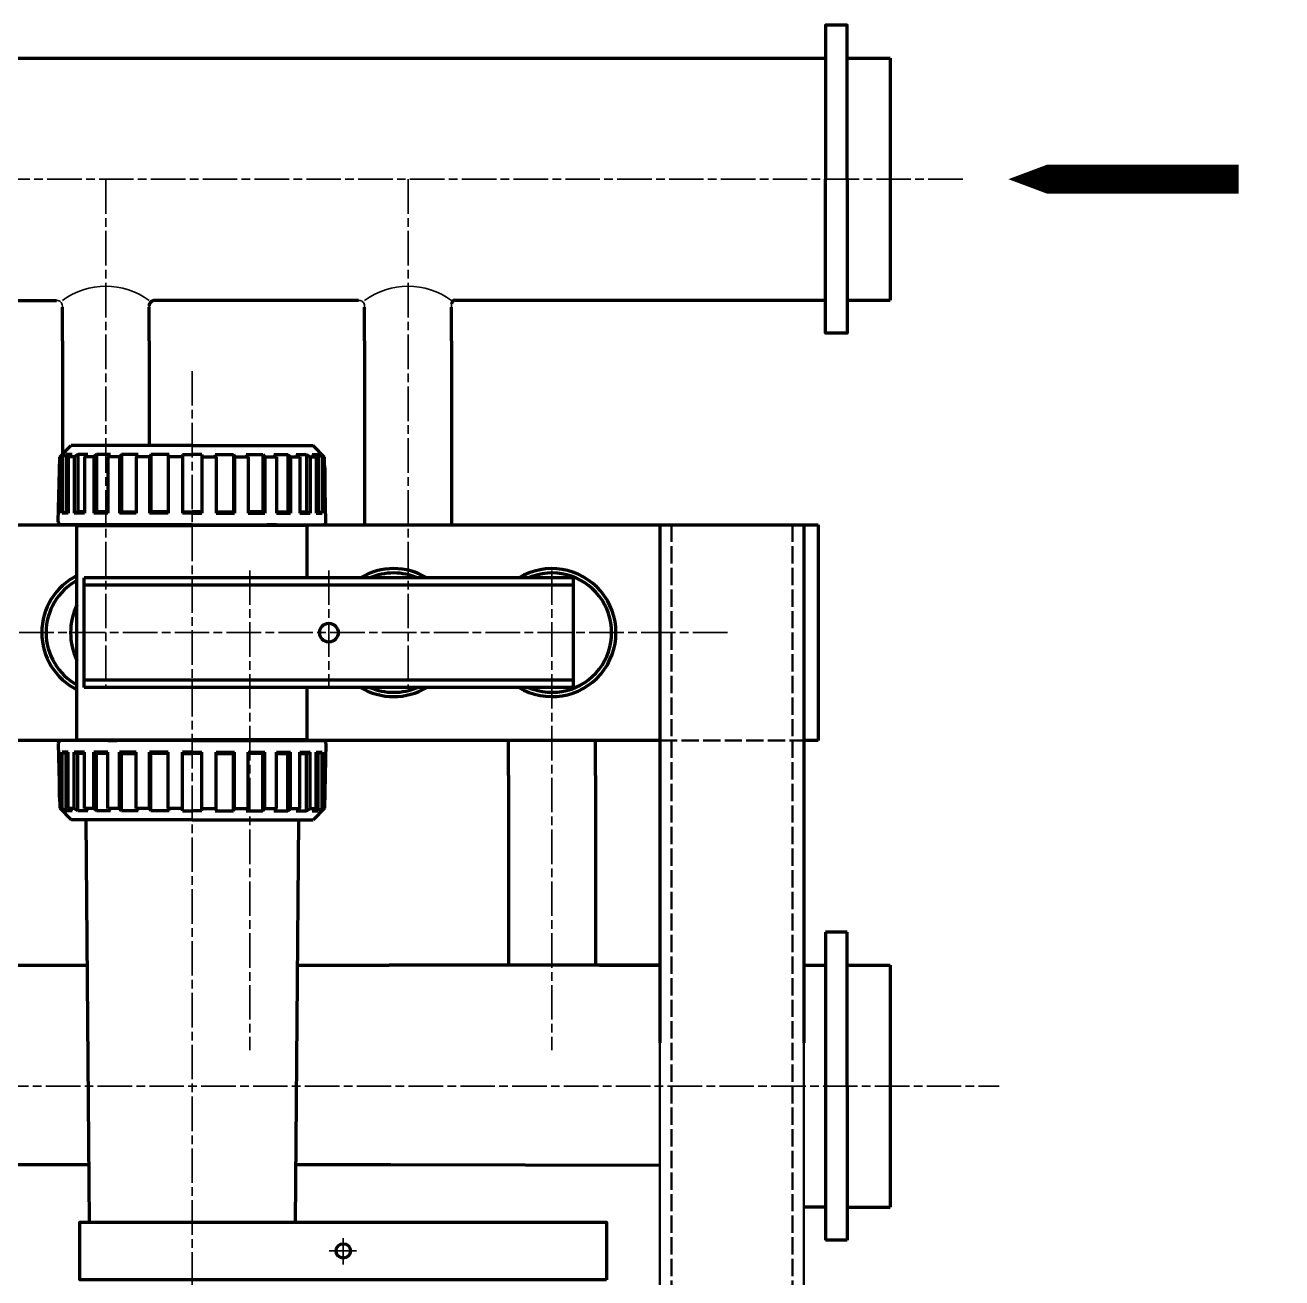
# Model space of a CAD drawing. Header units: millimetres. Extents: x -48 to 5523, y -114 to 5147.
# Drawn here: x 2235 to 3108, y 4158 to 5028 of the extents above; entities that cross this region are included whole.
import ezdxf

# ---------------------------------------------------------------- set-up
doc = ezdxf.new("R2010")
doc.units = ezdxf.units.MM
doc.linetypes.add('ACAD_ISO02W100', pattern=[15, 12, -3])
doc.linetypes.add('ACAD_ISO08W100', pattern=[36, 24, -3, 6, -3])
for name, color, linetype, lineweight in [('AM_0', 7, 'Continuous', 50), ('M_EQUIP_E3', 3, 'Continuous', 35), ('M_EQUIP_E5', 2, 'ACAD_ISO02W100', 50), ('M_EQUIP_E7', 7, 'Continuous', 70)]:
    doc.layers.add(name, color=color, linetype=linetype, lineweight=lineweight)

msp = doc.modelspace()

# ---------------------------------------------------------------- linework, layer by layer
at = {"layer": 'AM_0'}
for p, q in [((2676.21, 4320.88), (2676.21, 4150.88)), ((2776.21, 4320.88), (2776.21, 4150.88))]:
    msp.add_line(p, q, dxfattribs=at)
at = {"layer": 'Defpoints', "color": 0, "linetype": 'ByBlock'}
for p in [(2435.21, 4735.88), (2277.21, 4726.91)]:
    msp.add_point(p, dxfattribs=at)
at = {"layer": 'M_EQUIP_E3', "linetype": 'ACAD_ISO08W100'}
msp.add_line((2886.56, 4920.92), (1243.15, 4920.92), dxfattribs=at)
at = {"layer": 'M_EQUIP_E3', "color": 3, "linetype": 'ACAD_ISO08W100', "lineweight": 35}
for p, q in [((2291.21, 4920.91), (2291.21, 4568.17)), ((2501.21, 4920.91), (2501.21, 4568.17)), ((2351.21, 4787.6), (2351.21, 3304.22)), ((2391.21, 4649.09), (2391.21, 4315.84)), ((2446.21, 4649.09), (2446.21, 4568.17)), ((2601.21, 4649.09), (2601.21, 4315.84)), ((2723.1, 4605.88), (1442.37, 4605.88)), ((1241.55, 4290.84), (2911.87, 4290.84)), ((2456.21, 4166.84), (2456.21, 4185.11)), ((2465.34, 4176.38), (2446.36, 4176.38))]:
    msp.add_line(p, q, dxfattribs=at)
at = {"layer": 'M_EQUIP_E5', "color": 2, "linetype": 'ACAD_ISO02W100', "lineweight": 50}
for p, q in [((2684.21, 4680.88), (2684.21, 4150.88)), ((2768.21, 4680.88), (2768.21, 4150.88)), ((2676.21, 4530.88), (2776.21, 4530.88))]:
    msp.add_line(p, q, dxfattribs=at)
at = {"layer": 'M_EQUIP_E7', "color": 7, "linetype": 'Continuous', "lineweight": 70}
for p, q in [((1324.13, 5005.06), (2791.21, 5005.09)), ((2806.21, 5005.09), (2836.21, 5005.09)), ((2113.86, 4836.76), (2257.06, 4836.73)), ((2261.06, 4808.61), (2261.06, 4831.91)), ((2261.06, 4808.61), (2261.06, 4831.91)), ((2321.36, 4808.61), (2321.36, 4831.91)), ((2321.36, 4808.61), (2321.36, 4831.91)), ((2466.87, 4836.73), (2325.36, 4836.73)), ((2466.87, 4836.73), (2325.36, 4836.73)), ((2471.06, 4808.61), (2471.06, 4831.91)), ((2531.36, 4808.61), (2531.36, 4831.91)), ((2533.86, 4836.76), (2791.21, 4836.76)), ((2806.21, 4836.76), (2836.21, 4836.76)), ((1591.21, 4680.88), (2786.21, 4680.88)), ((1626.21, 4680.88), (2776.21, 4680.88)), ((1626.21, 4680.88), (2776.21, 4680.88)), ((2676.21, 4680.88), (2676.21, 4320.88)), ((2776.21, 4680.88), (2776.21, 4320.88)), ((2786.21, 4680.88), (2786.21, 4530.88)), ((2616.21, 4643.88), (2276.21, 4643.88)), ((2276.21, 4567.88), (2276.21, 4643.88)), ((2616.21, 4638.88), (2276.21, 4638.88)), ((2616.21, 4567.88), (2616.21, 4643.88)), ((2616.21, 4572.88), (2276.21, 4572.88)), ((2616.21, 4567.88), (2276.21, 4567.88)), ((2676.21, 4530.88), (1591.21, 4530.88)), ((2271.21, 4530.88), (2236.21, 4530.88)), ((2571.06, 4506.54), (2571.06, 4529.84)), ((2631.36, 4506.54), (2631.36, 4529.84)), ((2786.21, 4530.88), (2776.21, 4530.88)), ((2277.3, 4475.88), (2279.66, 4196.38)), ((2425.13, 4475.88), (2422.76, 4196.38)), ((2214.26, 4374.99), (2278.16, 4374.99)), ((2214.27, 4374.99), (2278.15, 4374.99)), ((2424.26, 4374.99), (2488.16, 4374.99)), ((2424.27, 4374.99), (2488.15, 4374.99)), ((2676.21, 4374.99), (2488.16, 4374.99)), ((2634.27, 4374.99), (2676.21, 4374.99)), ((2776.21, 4374.99), (2791.21, 4374.99)), ((2806.21, 4374.99), (2836.21, 4374.99)), ((2213.1, 4236.38), (2279.32, 4236.38)), ((2213.1, 4236.38), (2279.32, 4236.38)), ((2423.1, 4236.38), (2489.32, 4236.38)), ((2423.1, 4236.38), (2489.32, 4236.38)), ((2489.32, 4236.38), (2676.21, 4235.88)), ((2806.21, 4206.69), (2836.21, 4206.69))]:
    msp.add_line(p, q, dxfattribs=at)
at = {"layer": 'M_EQUIP_E7'}
for p, q in [((2836.21, 5005.09), (2836.21, 4836.76)), ((2261.06, 4808.61), (2261.11, 4729.77)), ((2321.36, 4808.61), (2321.36, 4735.88)), ((2471.06, 4808.61), (2471.06, 4680.88)), ((2531.36, 4808.61), (2531.36, 4680.88)), ((2571.06, 4506.54), (2571.06, 4374.99)), ((2631.36, 4506.54), (2631.36, 4374.99)), ((2836.21, 4374.99), (2836.21, 4206.69)), ((2791.21, 4206.69), (2776.21, 4206.69))]:
    msp.add_line(p, q, dxfattribs=at)
at = {"layer": 'M_EQUIP_E7', "lineweight": 35}
for p, q in [((2261.06, 4808.61), (2261.06, 4832.73)), ((2321.36, 4808.61), (2321.36, 4832.73)), ((2471.06, 4808.61), (2471.06, 4832.73)), ((2531.36, 4808.61), (2531.36, 4834.26)), ((2571.06, 4506.54), (2571.06, 4530.67)), ((2631.36, 4506.54), (2631.36, 4530.88))]:
    msp.add_line(p, q, dxfattribs=at)
at = {"layer": 'M_EQUIP_E7', "linetype": 'Continuous'}
for p, q in [((2259.21, 4727.88), (2267.21, 4735.88)), ((2351.21, 4735.88), (2267.21, 4735.88)), ((2351.21, 4735.88), (2435.21, 4735.88)), ((2443.21, 4727.88), (2435.21, 4735.88)), ((2258.25, 4682.92), (2259.21, 4727.88)), ((2260.93, 4727.95), (2259.28, 4727.95)), ((2260.93, 4727.95), (2263.64, 4729.72)), ((2260.93, 4727.95), (2260.93, 4688.88)), ((2263.64, 4729.72), (2263.64, 4689.91)), ((2267.75, 4729.72), (2263.64, 4729.72)), ((2265.04, 4727.95), (2267.75, 4729.72)), ((2265.04, 4727.95), (2265.04, 4688.88)), ((2269.33, 4727.95), (2265.04, 4727.95)), ((2271.73, 4729.72), (2269.33, 4727.95)), ((2269.33, 4727.95), (2269.33, 4688.88)), ((2271.73, 4729.72), (2271.73, 4689.91)), ((2278.86, 4729.72), (2271.73, 4729.72)), ((2276.45, 4727.95), (2278.86, 4729.72)), ((2276.45, 4727.95), (2276.45, 4688.88)), ((2282.86, 4727.95), (2276.45, 4727.95)), ((2284.81, 4729.72), (2282.86, 4727.95)), ((2282.86, 4727.95), (2282.86, 4688.88)), ((2284.81, 4729.72), (2284.81, 4689.91)), ((2294.51, 4729.72), (2284.81, 4729.72)), ((2292.56, 4727.95), (2294.51, 4729.72)), ((2292.56, 4727.95), (2292.56, 4688.88)), ((2300.7, 4727.95), (2292.56, 4727.95)), ((2302.07, 4729.72), (2300.7, 4727.95)), ((2300.7, 4727.95), (2300.7, 4688.88)), ((2302.07, 4729.72), (2302.07, 4689.91)), ((2313.72, 4729.72), (2302.07, 4729.72)), ((2312.35, 4727.95), (2313.72, 4729.72)), ((2312.35, 4727.95), (2312.35, 4688.88)), ((2321.7, 4727.95), (2312.35, 4727.95)), ((2322.41, 4729.72), (2321.7, 4727.95)), ((2321.7, 4727.95), (2321.7, 4688.88)), ((2335.29, 4729.72), (2322.41, 4729.72)), ((2322.41, 4729.72), (2322.41, 4689.91)), ((2334.58, 4727.95), (2335.29, 4729.72)), ((2334.58, 4727.95), (2334.58, 4688.88)), ((2344.56, 4727.95), (2334.58, 4727.95)), ((2344.56, 4729.72), (2344.56, 4688.88)), ((2344.56, 4729.72), (2351.21, 4729.72)), ((2357.86, 4729.72), (2351.21, 4729.72)), ((2357.86, 4729.72), (2357.86, 4688.88)), ((2357.86, 4727.95), (2367.84, 4727.95)), ((2367.13, 4729.72), (2380.01, 4729.72)), ((2367.84, 4727.95), (2367.13, 4729.72)), ((2367.84, 4727.95), (2367.84, 4688.88)), ((2380.01, 4729.72), (2380.01, 4689.91)), ((2380.01, 4729.72), (2380.72, 4727.95)), ((2380.72, 4727.95), (2380.72, 4688.88)), ((2380.72, 4727.95), (2390.07, 4727.95)), ((2388.7, 4729.72), (2400.35, 4729.72)), ((2390.07, 4727.95), (2388.7, 4729.72)), ((2390.07, 4727.95), (2390.07, 4688.88)), ((2400.35, 4729.72), (2400.35, 4689.91)), ((2400.35, 4729.72), (2401.73, 4727.95)), ((2401.73, 4727.95), (2401.73, 4688.88)), ((2401.73, 4727.95), (2409.86, 4727.95)), ((2407.91, 4729.72), (2417.61, 4729.72)), ((2409.86, 4727.95), (2407.91, 4729.72)), ((2409.86, 4727.95), (2409.86, 4688.88)), ((2417.61, 4729.72), (2417.61, 4689.91)), ((2417.61, 4729.72), (2419.56, 4727.95)), ((2419.56, 4727.95), (2419.56, 4688.88)), ((2419.56, 4727.95), (2425.97, 4727.95)), ((2423.56, 4729.72), (2430.69, 4729.72)), ((2425.97, 4727.95), (2423.56, 4729.72)), ((2425.97, 4727.95), (2425.97, 4688.88)), ((2430.69, 4729.72), (2430.69, 4689.91)), ((2430.69, 4729.72), (2433.1, 4727.95)), ((2433.1, 4727.95), (2433.1, 4688.88)), ((2433.1, 4727.95), (2437.38, 4727.95)), ((2434.67, 4729.72), (2438.78, 4729.72)), ((2437.38, 4727.95), (2434.67, 4729.72)), ((2437.38, 4727.95), (2437.38, 4688.88)), ((2438.78, 4729.72), (2438.78, 4689.91)), ((2441.49, 4727.95), (2438.78, 4729.72)), ((2441.49, 4727.95), (2441.49, 4688.88)), ((2441.49, 4727.95), (2443.14, 4727.95)), ((2444.17, 4682.92), (2443.21, 4727.88)), ((2259.05, 4720.29), (2259.05, 4688.88)), ((2443.37, 4720.29), (2443.37, 4688.88)), ((2259.05, 4688.88), (2258.38, 4688.88)), ((2259.05, 4689.91), (2258.4, 4689.91)), ((2260.93, 4688.88), (2263.64, 4689.91)), ((2265.04, 4688.88), (2260.93, 4688.88)), ((2265.04, 4689.91), (2263.64, 4689.91)), ((2269.33, 4688.88), (2271.73, 4689.91)), ((2276.45, 4688.88), (2269.33, 4688.88)), ((2276.45, 4689.91), (2271.73, 4689.91)), ((2282.86, 4688.88), (2284.81, 4689.91)), ((2292.56, 4688.88), (2282.86, 4688.88)), ((2292.56, 4689.91), (2284.81, 4689.91)), ((2300.7, 4688.88), (2302.07, 4689.91)), ((2312.35, 4688.88), (2300.7, 4688.88)), ((2302.07, 4689.91), (2312.35, 4689.91)), ((2322.41, 4689.91), (2321.7, 4688.88)), ((2334.58, 4688.88), (2321.7, 4688.88)), ((2334.58, 4689.91), (2322.41, 4689.91)), ((2344.56, 4689.91), (2351.21, 4689.91)), ((2351.21, 4688.88), (2344.56, 4688.88)), ((2357.86, 4689.91), (2351.21, 4689.91)), ((2351.21, 4688.88), (2357.86, 4688.88)), ((2367.84, 4689.91), (2380.01, 4689.91)), ((2367.84, 4688.88), (2380.72, 4688.88)), ((2380.01, 4689.91), (2380.72, 4688.88)), ((2400.35, 4689.91), (2390.07, 4689.91)), ((2390.07, 4688.88), (2401.73, 4688.88)), ((2401.73, 4688.88), (2400.35, 4689.91)), ((2409.86, 4689.91), (2417.61, 4689.91)), ((2409.86, 4688.88), (2419.56, 4688.88)), ((2419.56, 4688.88), (2417.61, 4689.91)), ((2425.97, 4689.91), (2430.69, 4689.91)), ((2425.97, 4688.88), (2433.1, 4688.88)), ((2433.1, 4688.88), (2430.69, 4689.91)), ((2437.38, 4689.91), (2438.78, 4689.91)), ((2437.38, 4688.88), (2441.49, 4688.88)), ((2441.49, 4688.88), (2438.78, 4689.91)), ((2443.37, 4689.91), (2444.02, 4689.91)), ((2443.37, 4688.88), (2444.04, 4688.88)), ((2351.21, 4680.88), (2260.25, 4680.88)), ((2270.94, 4680.88), (2271.21, 4680.41)), ((2270.94, 4680.88), (2271.21, 4680.41)), ((2271.21, 4605.88), (2271.21, 4680.41)), ((2271.21, 4680.41), (2351.21, 4680.41)), ((2292.57, 4680.88), (2299.01, 4680.88)), ((2351.21, 4680.88), (2442.17, 4680.88)), ((2431.21, 4680.41), (2351.21, 4680.41)), ((2409.85, 4680.88), (2403.41, 4680.88)), ((2431.48, 4680.88), (2431.21, 4680.41)), ((2431.48, 4680.88), (2431.21, 4680.41)), ((2431.21, 4643.88), (2431.21, 4680.41)), ((2271.21, 4531.34), (2271.21, 4605.88)), ((2431.21, 4531.34), (2431.21, 4567.88)), ((2258.25, 4528.83), (2259.21, 4483.88)), ((2259.05, 4522.88), (2258.38, 4522.88)), ((2259.05, 4491.46), (2259.05, 4522.88)), ((2351.21, 4530.88), (2260.25, 4530.88)), ((2260.93, 4483.8), (2260.93, 4522.88)), ((2260.93, 4522.88), (2263.64, 4521.85)), ((2265.04, 4522.88), (2260.93, 4522.88)), ((2265.04, 4483.8), (2265.04, 4522.88)), ((2269.33, 4483.8), (2269.33, 4522.88)), ((2269.33, 4522.88), (2271.73, 4521.85)), ((2276.45, 4522.88), (2269.33, 4522.88)), ((2270.94, 4530.88), (2271.21, 4531.34)), ((2271.21, 4531.34), (2351.21, 4531.34)), ((2276.45, 4483.8), (2276.45, 4522.88)), ((2282.86, 4483.8), (2282.86, 4522.88)), ((2292.56, 4522.88), (2282.86, 4522.88)), ((2282.86, 4522.88), (2284.81, 4521.85)), ((2292.56, 4483.8), (2292.56, 4522.88)), ((2292.57, 4530.88), (2299.01, 4530.88)), ((2312.35, 4522.88), (2300.7, 4522.88)), ((2300.7, 4483.8), (2300.7, 4522.88)), ((2300.7, 4522.88), (2302.07, 4521.85)), ((2312.35, 4483.8), (2312.35, 4522.88)), ((2334.58, 4522.88), (2321.7, 4522.88)), ((2321.7, 4483.8), (2321.7, 4522.88)), ((2322.41, 4521.85), (2321.7, 4522.88)), ((2334.58, 4483.8), (2334.58, 4522.88)), ((2344.56, 4482.03), (2344.56, 4522.88)), ((2351.21, 4522.88), (2344.56, 4522.88)), ((2431.21, 4531.34), (2351.21, 4531.34)), ((2351.21, 4530.88), (2442.17, 4530.88)), ((2351.21, 4522.88), (2357.86, 4522.88)), ((2357.86, 4482.03), (2357.86, 4522.88)), ((2367.84, 4483.8), (2367.84, 4522.88)), ((2367.84, 4522.88), (2380.72, 4522.88)), ((2380.01, 4521.85), (2380.72, 4522.88)), ((2380.72, 4483.8), (2380.72, 4522.88)), ((2390.07, 4483.8), (2390.07, 4522.88)), ((2390.07, 4522.88), (2401.73, 4522.88)), ((2401.73, 4522.88), (2400.35, 4521.85)), ((2401.73, 4483.8), (2401.73, 4522.88)), ((2409.85, 4530.88), (2403.41, 4530.88)), ((2409.86, 4483.8), (2409.86, 4522.88)), ((2409.86, 4522.88), (2419.56, 4522.88)), ((2419.56, 4522.88), (2417.61, 4521.85)), ((2419.56, 4483.8), (2419.56, 4522.88)), ((2425.97, 4483.8), (2425.97, 4522.88)), ((2425.97, 4522.88), (2433.1, 4522.88)), ((2433.1, 4522.88), (2430.69, 4521.85)), ((2431.48, 4530.88), (2431.21, 4531.34)), ((2433.1, 4483.8), (2433.1, 4522.88)), ((2437.38, 4483.8), (2437.38, 4522.88)), ((2437.38, 4522.88), (2441.49, 4522.88)), ((2441.49, 4522.88), (2438.78, 4521.85)), ((2441.49, 4483.8), (2441.49, 4522.88)), ((2444.17, 4528.83), (2443.21, 4483.88)), ((2443.37, 4491.46), (2443.37, 4522.88)), ((2443.37, 4522.88), (2444.04, 4522.88)), ((2259.05, 4521.85), (2258.4, 4521.85)), ((2263.64, 4482.03), (2263.64, 4521.85)), ((2265.04, 4521.85), (2263.64, 4521.85)), ((2271.73, 4482.03), (2271.73, 4521.85)), ((2276.45, 4521.85), (2271.73, 4521.85)), ((2284.81, 4482.03), (2284.81, 4521.85)), ((2292.56, 4521.85), (2284.81, 4521.85)), ((2302.07, 4521.85), (2312.35, 4521.85)), ((2302.07, 4482.03), (2302.07, 4521.85)), ((2334.58, 4521.85), (2322.41, 4521.85)), ((2322.41, 4482.03), (2322.41, 4521.85)), ((2344.56, 4521.85), (2351.21, 4521.85)), ((2357.86, 4521.85), (2351.21, 4521.85)), ((2367.84, 4521.85), (2380.01, 4521.85)), ((2380.01, 4482.03), (2380.01, 4521.85)), ((2400.35, 4521.85), (2390.07, 4521.85)), ((2400.35, 4482.03), (2400.35, 4521.85)), ((2409.86, 4521.85), (2417.61, 4521.85)), ((2417.61, 4482.03), (2417.61, 4521.85)), ((2425.97, 4521.85), (2430.69, 4521.85)), ((2430.69, 4482.03), (2430.69, 4521.85)), ((2437.38, 4521.85), (2438.78, 4521.85)), ((2438.78, 4482.03), (2438.78, 4521.85)), ((2443.37, 4521.85), (2444.02, 4521.85)), ((2259.21, 4483.88), (2267.21, 4475.88)), ((2260.93, 4483.8), (2259.28, 4483.8)), ((2260.93, 4483.8), (2263.64, 4482.03)), ((2267.75, 4482.03), (2263.64, 4482.03)), ((2269.33, 4483.8), (2265.04, 4483.8)), ((2265.04, 4483.8), (2267.75, 4482.03)), ((2271.73, 4482.03), (2269.33, 4483.8)), ((2278.86, 4482.03), (2271.73, 4482.03)), ((2282.86, 4483.8), (2276.45, 4483.8)), ((2276.45, 4483.8), (2278.86, 4482.03)), ((2284.81, 4482.03), (2282.86, 4483.8)), ((2294.51, 4482.03), (2284.81, 4482.03)), ((2292.56, 4483.8), (2294.51, 4482.03)), ((2300.7, 4483.8), (2292.56, 4483.8)), ((2302.07, 4482.03), (2300.7, 4483.8)), ((2313.72, 4482.03), (2302.07, 4482.03)), ((2321.7, 4483.8), (2312.35, 4483.8)), ((2312.35, 4483.8), (2313.72, 4482.03)), ((2322.41, 4482.03), (2321.7, 4483.8)), ((2335.29, 4482.03), (2322.41, 4482.03)), ((2344.56, 4483.8), (2334.58, 4483.8)), ((2334.58, 4483.8), (2335.29, 4482.03)), ((2344.56, 4482.03), (2351.21, 4482.03)), ((2357.86, 4482.03), (2351.21, 4482.03)), ((2357.86, 4483.8), (2367.84, 4483.8)), ((2367.84, 4483.8), (2367.13, 4482.03)), ((2367.13, 4482.03), (2380.01, 4482.03)), ((2380.01, 4482.03), (2380.72, 4483.8)), ((2380.72, 4483.8), (2390.07, 4483.8)), ((2390.07, 4483.8), (2388.7, 4482.03)), ((2388.7, 4482.03), (2400.35, 4482.03)), ((2400.35, 4482.03), (2401.73, 4483.8)), ((2401.73, 4483.8), (2409.86, 4483.8)), ((2409.86, 4483.8), (2407.91, 4482.03)), ((2407.91, 4482.03), (2417.61, 4482.03)), ((2417.61, 4482.03), (2419.56, 4483.8)), ((2419.56, 4483.8), (2425.97, 4483.8)), ((2425.97, 4483.8), (2423.56, 4482.03)), ((2423.56, 4482.03), (2430.69, 4482.03)), ((2430.69, 4482.03), (2433.1, 4483.8)), ((2433.1, 4483.8), (2437.38, 4483.8)), ((2437.38, 4483.8), (2434.67, 4482.03)), ((2434.67, 4482.03), (2438.78, 4482.03)), ((2443.21, 4483.88), (2435.21, 4475.88)), ((2441.49, 4483.8), (2438.78, 4482.03)), ((2441.49, 4483.8), (2443.14, 4483.8)), ((2351.21, 4475.88), (2267.21, 4475.88)), ((2351.21, 4475.88), (2435.21, 4475.88))]:
    msp.add_line(p, q, dxfattribs=at)
at = {"layer": 'M_EQUIP_E7', "linetype": 'Continuous', "lineweight": 70}
for p, q in [((2791.21, 4397.84), (2791.21, 4183.84)), ((2806.21, 4397.84), (2791.21, 4397.84)), ((2806.21, 4290.84), (2806.21, 4397.84)), ((2806.21, 4290.84), (2806.21, 4183.84)), ((2806.21, 4183.84), (2791.21, 4183.84))]:
    msp.add_line(p, q, dxfattribs=at)
for points in [[(2806.21, 4920.92), (2806.21, 5027.92), (2791.21, 5027.92), (2791.21, 4920.92)], [(2806.21, 4920.92), (2806.21, 4813.92), (2791.21, 4813.92), (2791.21, 4920.92)]]:
    msp.add_lwpolyline(points, dxfattribs=at)
at = {"layer": 'M_EQUIP_E7', "linetype": 'Continuous'}
msp.add_lwpolyline([(2918.29, 4920.91, 0, 60, 0), (2998.29, 4920.91, 20, 20, 0), (3078.29, 4920.91, 20, 20, 0)], format="xyseb", dxfattribs=at)
at = {"layer": 'M_EQUIP_E7', "color": 7, "linetype": 'Continuous', "lineweight": 70}
msp.add_lwpolyline([(2639.15, 4156.38), (2273.27, 4156.38), (2273.27, 4196.38), (2639.15, 4196.38)], close=True, dxfattribs=at)
for centre, radius in [((2446.21, 4605.88), 6.5), ((2456.21, 4176.38), 5)]:
    msp.add_circle(centre, radius, dxfattribs=at)
at = {"layer": 'M_EQUIP_E7', "lineweight": 35}
for centre, radius, start, end in [((2291.21, 4795.61), 50.99, 53.75302, 126.24698), ((2291.21, 4795.61), 50.99, 53.75302, 126.24698), ((2501.21, 4795.61), 50.99, 53.75302, 126.24698), ((2257.06, 4832.73), 4, 0, 90.00179), ((2257.06, 4832.73), 4, 0, 90.00179), ((2257.06, 4832.73), 4, 0, 90.00179), ((2257.06, 4832.73), 4, 0, 90.00179), ((2467.06, 4832.73), 4, 0, 90.00179), ((2467.06, 4832.73), 4, 0, 90.00179)]:
    msp.add_arc(centre, radius, start, end, dxfattribs=at)
at = {"layer": 'M_EQUIP_E7', "lineweight": 70}
for centre, radius, start in [((2325.36, 4832.73), 4, 89.99821), ((2325.36, 4832.73), 4, 89.99821), ((2533.86, 4834.26), 2.5, 90)]:
    msp.add_arc(centre, radius, start, 180, dxfattribs=at)
at = {"layer": 'M_EQUIP_E7', "linetype": 'Continuous'}
for centre, radius, start, end in [((2260.25, 4682.88), 2, 178.78112, 270), ((2442.17, 4682.88), 2, 270, 1.21888), ((2291.21, 4605.88), 44.45, 116.74008, 243.25992), ((2491.21, 4605.88), 44.45, 58.74793, 121.25207), ((2491.21, 4605.88), 41.45, 66.45795, 113.54205), ((2601.21, 4605.88), 44.45, 238.74793, 121.25207), ((2601.21, 4605.88), 41.45, 246.45795, 113.54205), ((2291.21, 4605.88), 41.45, 118.8494, 241.1506), ((2311.21, 4605.88), 44.45, 154.14329, 205.85671), ((2491.21, 4605.88), 44.45, 238.74793, 301.25207), ((2491.21, 4605.88), 41.45, 246.45795, 293.54205), ((2260.25, 4528.88), 2, 90, 181.21888), ((2442.17, 4528.88), 2, 358.78112, 90)]:
    msp.add_arc(centre, radius, start, end, dxfattribs=at)

doc.saveas('drawing.dxf')
